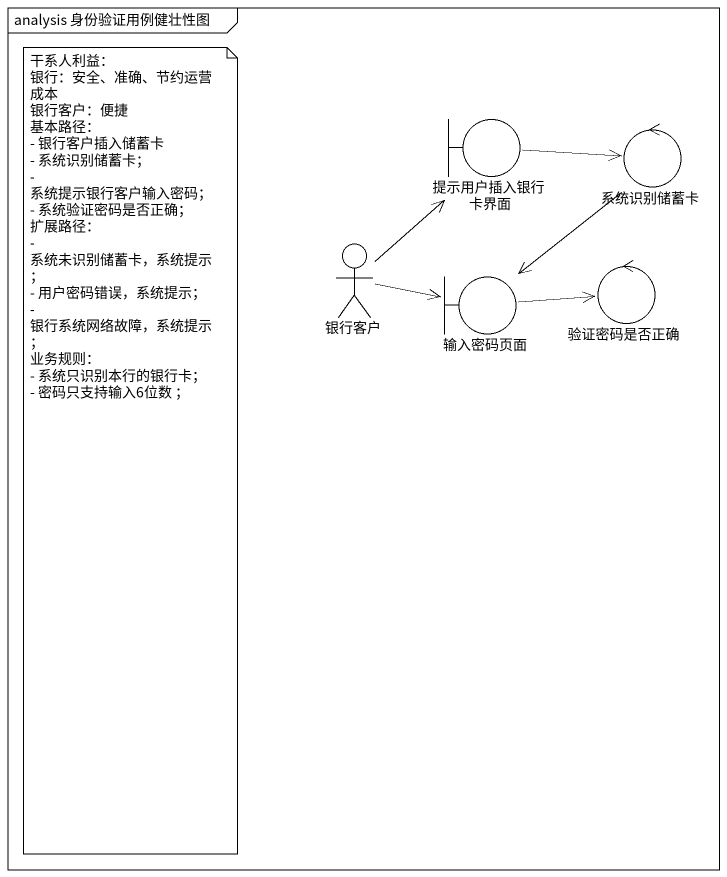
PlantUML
@startuml
mainframe analysis 身份验证用例健壮性图
boundary 提示用户插入银行卡界面
control 系统识别储蓄卡
actor 银行客户
boundary 输入密码页面
control 验证密码是否正确
提示用户插入银行卡界面 -right-> 系统识别储蓄卡
系统识别储蓄卡 --> 输入密码页面
银行客户 -up-> 提示用户插入银行卡界面
银行客户 -right-> 输入密码页面
输入密码页面 -right-> 验证密码是否正确
note as N1
  干系人利益：
  银行：安全、准确、节约运营成本
  银行客户：便捷
  基本路径：
  - 银行客户插入储蓄卡
  - 系统识别储蓄卡；
  - 系统提示银行客户输入密码；
  - 系统验证密码是否正确；
  扩展路径：
  - 系统未识别储蓄卡，系统提示；
  - 用户密码错误，系统提示；
  - 银行系统网络故障，系统提示；
  业务规则：
  - 系统只识别本行的银行卡；
  - 密码只支持输入6位数 ；
end note
@enduml
